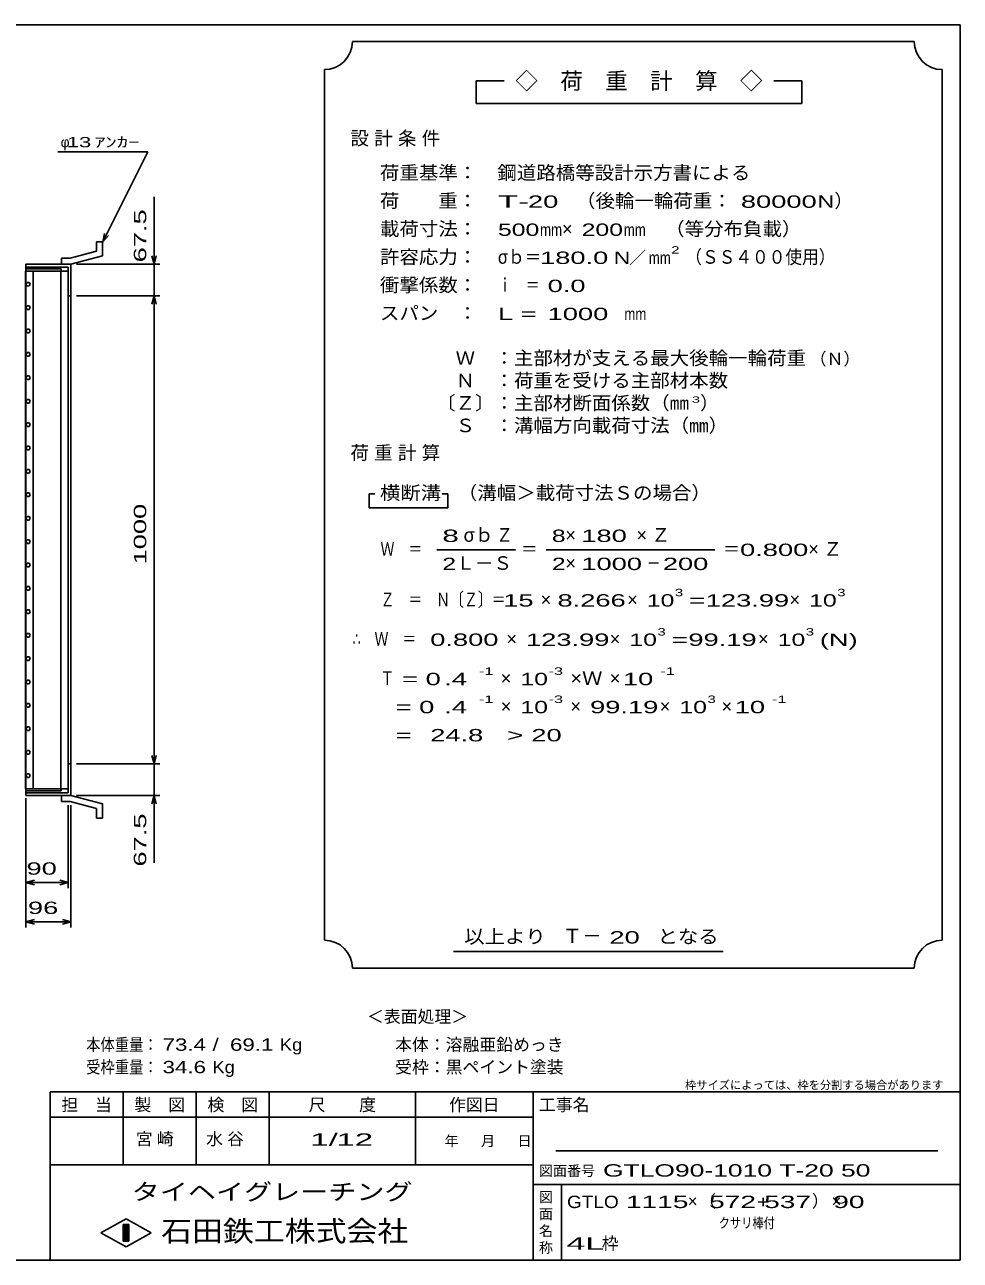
# Model space of a CAD drawing. Units: millimetres, scale not verified. Extents: x -2184 to 2083, y -1539 to 1258.
# Drawn here: x 85 to 2083, y -1382 to 1258 of the extents above; entities that cross this region are included whole.
import ezdxf
from ezdxf.enums import TextEntityAlignment as Align

# ---------------------------------------------------------------- set-up
doc = ezdxf.new("R2010")
doc.units = ezdxf.units.MM
doc.header["$LTSCALE"] = 12
for name, color, linetype, lineweight in [('0_2', 150, 'Continuous', 25), ('16', 3, 'Continuous', 25), ('19', 6, 'Continuous', 25), ('22', 2, 'Continuous', 25)]:
    doc.layers.add(name, color=color, linetype=linetype, lineweight=lineweight)
doc.styles.add('ベクトル', font='')
doc.styles.get('ベクトル').set_extended_font_data('ベクトル')

msp = doc.modelspace()

# ---------------------------------------------------------------- linework, layer by layer
at = {"layer": '0_2'}
for p, q in [((-2068.8, 1258.2), (2083.2, 1258.2)), ((2083.2, 1258.2), (2083.2, -1381.8)), ((2083.2, -1021.8), (139.2, -1021.8)), ((139.2, -1021.8), (139.2, -1381.8)), ((295.2, -1021.8), (295.2, -1177.8)), ((451.2, -1177.8), (451.2, -1021.8)), ((607.2, -1021.8), (607.2, -1177.8)), ((919.2, -1177.8), (919.2, -1021.8)), ((1171.2, -1021.8), (1171.2, -1381.8)), ((1171.2, -1075.8), (139.2, -1075.8)), ((2035.2, -1147.8), (1219.2, -1147.8)), ((139.2, -1177.8), (1171.2, -1177.8)), ((1171.2, -1219.8), (2083.2, -1219.8)), ((1231.2, -1381.8), (1231.2, -1219.8)), ((247.2, -1323), (301.2, -1293)), ((301.2, -1293), (355.2, -1323)), ((295.2, -1305), (307.2, -1305)), ((295.2, -1341), (295.2, -1305)), ((295.2, -1305), (297.6, -1305)), ((297.6, -1305), (297.6, -1341)), ((300, -1341), (300, -1305)), ((300, -1305), (302.4, -1305)), ((302.4, -1305), (302.4, -1341)), ((304.8, -1341), (304.8, -1305)), ((304.8, -1305), (307.2, -1305)), ((307.2, -1305), (307.2, -1341)), ((307.2, -1305), (307.2, -1341)), ((301.2, -1353), (247.2, -1323)), ((307.2, -1341), (295.2, -1341)), ((297.6, -1341), (300, -1341)), ((355.2, -1323), (301.2, -1353)), ((302.4, -1341), (304.8, -1341)), ((2083.2, -1381.8), (-2068.8, -1381.8))]:
    msp.add_line(p, q, dxfattribs=at)
at = {"layer": '16'}
for p, q in [((86.8, -374.2), (86.8, 731.8)), ((86.8, 731.8), (87.5, 731.8)), ((162.5, 736.3), (87.5, 736.3)), ((87.5, 736.3), (87.5, 731.8)), ((87.5, 731.8), (162.5, 731.8)), ((87.5, 731.8), (87.5, -374.2)), ((177.5, 731.8), (87.5, 731.8)), ((103, 731.8), (103, -374.2)), ((162, -374.2), (162, 731.8)), ((162.5, 731.8), (162.5, 736.3)), ((177.5, -374.2), (177.5, 731.8)), ((89.72, 707.68), (87.5, 703.76)), ((87.5, 703.76), (89.78, 699.89)), ((94.22, 707.71), (89.72, 707.68)), ((89.78, 699.89), (94.28, 699.92)), ((96.5, 703.8), (94.22, 707.71)), ((94.28, 699.92), (96.5, 703.84)), ((89.72, 657.68), (87.5, 653.76)), ((87.5, 653.76), (89.78, 649.89)), ((94.22, 657.71), (89.72, 657.68)), ((89.78, 649.89), (94.28, 649.92)), ((96.5, 653.8), (94.22, 657.71)), ((94.28, 649.92), (96.5, 653.84)), ((89.72, 607.68), (87.5, 603.76)), ((94.22, 607.71), (89.72, 607.68)), ((96.5, 603.8), (94.22, 607.71)), ((87.5, 603.76), (89.78, 599.89)), ((89.78, 599.89), (94.28, 599.92)), ((94.28, 599.92), (96.5, 603.84)), ((89.72, 557.68), (87.5, 553.76)), ((94.22, 557.71), (89.72, 557.68)), ((96.5, 553.8), (94.22, 557.71)), ((87.5, 553.76), (89.78, 549.89)), ((89.78, 549.89), (94.28, 549.92)), ((94.28, 549.92), (96.5, 553.84)), ((89.72, 507.68), (87.5, 503.76)), ((87.5, 503.76), (89.78, 499.89)), ((94.22, 507.71), (89.72, 507.68)), ((96.5, 503.8), (94.22, 507.71)), ((94.28, 499.92), (96.5, 503.84)), ((89.78, 499.89), (94.28, 499.92)), ((89.72, 457.68), (87.5, 453.76)), ((87.5, 453.76), (89.78, 449.89)), ((94.22, 457.71), (89.72, 457.68)), ((89.78, 449.89), (94.28, 449.92)), ((96.5, 453.8), (94.22, 457.71)), ((94.28, 449.92), (96.5, 453.84)), ((89.72, 407.68), (87.5, 403.76)), ((87.5, 403.76), (89.78, 399.89)), ((94.22, 407.71), (89.72, 407.68)), ((89.78, 399.89), (94.28, 399.92)), ((96.5, 403.8), (94.22, 407.71)), ((94.28, 399.92), (96.5, 403.84)), ((89.72, 357.68), (87.5, 353.76)), ((87.5, 353.76), (89.78, 349.89)), ((94.22, 357.71), (89.72, 357.68)), ((89.78, 349.89), (94.28, 349.92)), ((96.5, 353.8), (94.22, 357.71)), ((94.28, 349.92), (96.5, 353.84)), ((89.72, 307.68), (87.5, 303.76)), ((87.5, 303.76), (89.78, 299.89)), ((94.22, 307.71), (89.72, 307.68)), ((89.78, 299.89), (94.28, 299.92)), ((96.5, 303.8), (94.22, 307.71)), ((94.28, 299.92), (96.5, 303.84)), ((89.72, 257.68), (87.5, 253.76)), ((87.5, 253.76), (89.78, 249.89)), ((94.22, 257.71), (89.72, 257.68)), ((89.78, 249.89), (94.28, 249.92)), ((96.5, 253.8), (94.22, 257.71)), ((94.28, 249.92), (96.5, 253.84)), ((89.72, 207.68), (87.5, 203.76)), ((87.5, 203.76), (89.78, 199.89)), ((94.22, 207.71), (89.72, 207.68)), ((89.78, 199.89), (94.28, 199.92)), ((96.5, 203.8), (94.22, 207.71)), ((94.28, 199.92), (96.5, 203.84)), ((89.72, 157.68), (87.5, 153.76)), ((87.5, 153.76), (89.78, 149.89)), ((94.22, 157.71), (89.72, 157.68)), ((89.78, 149.89), (94.28, 149.92)), ((96.5, 153.8), (94.22, 157.71)), ((94.28, 149.92), (96.5, 153.84)), ((89.72, 107.68), (87.5, 103.76)), ((94.22, 107.71), (89.72, 107.68)), ((96.5, 103.8), (94.22, 107.71)), ((87.5, 103.76), (89.78, 99.89)), ((89.78, 99.89), (94.28, 99.92)), ((94.28, 99.92), (96.5, 103.84)), ((89.72, 57.68), (87.5, 53.76)), ((87.5, 53.76), (89.78, 49.89)), ((94.22, 57.71), (89.72, 57.68)), ((96.5, 53.8), (94.22, 57.71)), ((94.28, 49.92), (96.5, 53.84)), ((89.78, 49.89), (94.28, 49.92)), ((89.72, 7.68), (87.5, 3.76)), ((87.5, 3.76), (89.78, -0.11)), ((94.22, 7.71), (89.72, 7.68)), ((96.5, 3.8), (94.22, 7.71)), ((94.28, -0.08), (96.5, 3.84)), ((89.78, -0.11), (94.28, -0.08)), ((89.72, -42.32), (87.5, -46.24)), ((87.5, -46.24), (89.78, -50.11)), ((94.22, -42.29), (89.72, -42.32)), ((89.78, -50.11), (94.28, -50.08)), ((96.5, -46.2), (94.22, -42.29)), ((94.28, -50.08), (96.5, -46.16)), ((89.72, -92.32), (87.5, -96.24)), ((87.5, -96.24), (89.78, -100.11)), ((94.22, -92.29), (89.72, -92.32)), ((89.78, -100.11), (94.28, -100.08)), ((96.5, -96.2), (94.22, -92.29)), ((94.28, -100.08), (96.5, -96.16)), ((89.72, -142.32), (87.5, -146.24)), ((87.5, -146.24), (89.78, -150.11)), ((94.22, -142.29), (89.72, -142.32)), ((89.78, -150.11), (94.28, -150.08)), ((96.5, -146.2), (94.22, -142.29)), ((94.28, -150.08), (96.5, -146.16)), ((89.72, -192.32), (87.5, -196.24)), ((87.5, -196.24), (89.78, -200.11)), ((94.22, -192.29), (89.72, -192.32)), ((89.78, -200.11), (94.28, -200.08)), ((96.5, -196.2), (94.22, -192.29)), ((94.28, -200.08), (96.5, -196.16)), ((89.72, -242.32), (87.5, -246.24)), ((87.5, -246.24), (89.78, -250.11)), ((94.22, -242.29), (89.72, -242.32)), ((89.78, -250.11), (94.28, -250.08)), ((96.5, -246.2), (94.22, -242.29)), ((94.28, -250.08), (96.5, -246.16)), ((89.72, -292.32), (87.5, -296.24)), ((87.5, -296.24), (89.78, -300.11)), ((94.22, -292.29), (89.72, -292.32)), ((89.78, -300.11), (94.28, -300.08)), ((96.5, -296.2), (94.22, -292.29)), ((94.28, -300.08), (96.5, -296.16)), ((89.72, -342.32), (87.5, -346.24)), ((94.22, -342.29), (89.72, -342.32)), ((96.5, -346.2), (94.22, -342.29)), ((87.5, -346.24), (89.78, -350.11)), ((89.78, -350.11), (94.28, -350.08)), ((94.28, -350.08), (96.5, -346.16)), ((87.5, -374.2), (86.8, -374.2)), ((87.5, -374.2), (162.5, -374.2)), ((87.5, -378.7), (87.5, -374.2)), ((87.5, -374.2), (177.5, -374.2)), ((162.5, -378.7), (87.5, -378.7)), ((162.5, -374.2), (162.5, -378.7))]:
    msp.add_line(p, q, dxfattribs=at)
at = {"layer": '19'}
for p, q in [((238.11, 794.42), (251.11, 794.42)), ((238.11, 774.4), (238.11, 794.42)), ((251.11, 764.42), (251.11, 794.42)), ((238.11, 774.4), (181.78, 759.31)), ((87.5, 736.3), (87.5, 746.3)), ((87.5, 746.3), (183.5, 746.3)), ((177.5, 740.3), (87.5, 740.3)), ((163.49, 759.31), (181.78, 759.31)), ((163.49, 746.31), (163.49, 759.31)), ((163.5, 746.3), (183.5, 746.3)), ((177.5, -382.7), (177.5, 740.3)), ((183.5, 746.3), (251.11, 764.42)), ((183.5, 746.3), (183.5, -388.7)), ((183.5, 678.8), (177.5, 678.8)), ((183.5, -321.2), (177.5, -321.2)), ((87.5, -388.7), (87.5, -378.7)), ((87.5, -382.7), (177.5, -382.7)), ((183.5, -388.7), (87.5, -388.7)), ((163.49, -401.71), (163.49, -388.71)), ((163.5, -388.7), (183.5, -388.7)), ((251.11, -406.82), (183.5, -388.7)), ((163.49, -401.71), (181.78, -401.71)), ((238.11, -416.8), (181.78, -401.71)), ((238.11, -436.82), (238.11, -416.8)), ((251.11, -436.82), (251.11, -406.82)), ((238.11, -436.82), (251.11, -436.82))]:
    msp.add_line(p, q, dxfattribs=at)
at = {"layer": '22', "color": 4}
for p, q in [((1984.8, 1222.2), (784.8, 1222.2)), ((724.8, 1162.2), (724.8, -697.8)), ((2044.8, -697.8), (2044.8, 1162.2)), ((1108.8, 1138.2), (1048.8, 1138.2)), ((1048.8, 1138.2), (1048.8, 1090.2)), ((1744.8, 1138.2), (1684.8, 1138.2)), ((1744.8, 1090.2), (1744.8, 1138.2)), ((1048.8, 1090.2), (1744.8, 1090.2)), ((155.5, 986.3), (347.5, 986.3)), ((251.5, 794.3), (347.5, 986.3)), ((361.1, 746.3), (361.1, 890.3)), ((251.5, 794.3), (255.1, 811.82)), ((251.5, 794.3), (263.5, 807.5)), ((195.5, 746.3), (373.1, 746.3)), ((361.1, 746.3), (356.3, 764.3)), ((361.1, 746.3), (365.9, 764.3)), ((361.1, 678.8), (361.1, 746.3)), ((195.5, 678.8), (373.1, 678.8)), ((356.3, 660.8), (361.1, 678.8)), ((365.9, 660.8), (361.1, 678.8)), ((361.1, -321.2), (361.1, 678.8)), ((832.8, 256.2), (820.8, 256.2)), ((820.8, 256.2), (820.8, 226.2)), ((988.8, 256.2), (976.8, 256.2)), ((988.8, 226.2), (988.8, 256.2)), ((820.8, 226.2), (988.8, 226.2)), ((964.8, 136.2), (1132.8, 136.2)), ((1198.8, 136.2), (1558.8, 136.2)), ((361.1, -321.2), (356.3, -303.2)), ((361.1, -321.2), (365.9, -303.2)), ((195.5, -321.2), (373.1, -321.2)), ((361.1, -388.7), (361.1, -321.2)), ((87.5, -586.7), (87.5, -394.7)), ((87.5, -670.7), (87.5, -394.7)), ((195.5, -388.7), (373.1, -388.7)), ((356.3, -406.7), (361.1, -388.7)), ((365.9, -406.7), (361.1, -388.7)), ((361.1, -532.7), (361.1, -388.7)), ((177.5, -586.7), (177.5, -409.3)), ((183.5, -670.7), (183.5, -409.3)), ((87.5, -574.7), (105.5, -569.9)), ((105.5, -579.5), (87.5, -574.7)), ((87.5, -574.7), (177.5, -574.7)), ((177.5, -574.7), (159.5, -569.9)), ((159.5, -579.5), (177.5, -574.7)), ((87.5, -658.7), (105.5, -653.9)), ((105.5, -663.5), (87.5, -658.7)), ((87.5, -658.7), (183.5, -658.7)), ((183.5, -658.7), (165.5, -653.9)), ((165.5, -663.5), (183.5, -658.7)), ((1000.8, -721.8), (1576.8, -721.8)), ((784.8, -757.8), (1984.8, -757.8))]:
    msp.add_line(p, q, dxfattribs=at)
for centre, start, end in [((724.8, 1222.2), 270, 0), ((2044.8, 1222.2), 180, 270), ((724.8, -757.8), 0, 90), ((2044.8, -757.8), 90, 180)]:
    msp.add_arc(centre, 60, start, end, dxfattribs=at)

# ---------------------------------------------------------------- texts
at = {"layer": '0_2', "style": 'ベクトル'}
for s, height, p in [('枠サイズによっては、枠を分割する場合があります', 17.6, (1495.2, -1007.4)), ('担\u3000当', 26.39, (163.2, -1049.4)), ('製\u3000図', 26.39, (319.2, -1049.4)), ('検\u3000図', 26.39, (475.2, -1049.4)), ('尺\u3000\u3000度', 26.39, (691.2, -1049.4)), ('作図日', 26.39, (991.2, -1049.4)), ('工事名', 26.39, (1183.2, -1049.4)), ('年', 21.99, (981.6, -1126.8)), ('月', 21.99, (1059.6, -1126.8)), ('日', 21.99, (1137.6, -1126.8)), ('図面番号', 21.99, (1183.2, -1190.4)), ('図', 21.99, (1183.2, -1246.8)), ('面', 21.99, (1183.2, -1282.8)), ('名', 21.99, (1183.2, -1318.8)), ('称', 21.99, (1183.2, -1354.8))]:
    msp.add_text(s, height=height, dxfattribs=at).set_placement(p, align=Align.MIDDLE_LEFT)
at = {"layer": '0_2', "color": 222, "style": 'ベクトル'}
for s, height, width, p in [('タイヘイグレーチング', 35.19, 1.25, (313.2, -1235.4)), ('石田鉄工株式会社', 43.99, 1.1, (376.2, -1319.4))]:
    msp.add_text(s, height=height, dxfattribs=dict(at, width=width)).set_placement(p, align=Align.MIDDLE_LEFT)
at = {"layer": '22', "style": 'ベクトル'}
for s, height, p in [('◇\u3000荷\u3000重\u3000計\u3000算\u3000◇', 35.19, (1132.8, 1138.2)), ('φ', 21.99, (161.5, 1007.3)), ('）', 29.03, (1814.4, 882)), ('×', 29.03, (1232.4, 822)), ('／', 26.39, (1375.8, 760.2)), ('（Ｎ）', 26.39, (1761.6, 544.2)), ('）', 29.03, (1527.6, 450)), ('σｂ', 29.03, (1022.4, 168)), ('×', 29.03, (1239.6, 168)), ('Ｌ－Ｓ', 29.03, (1006.8, 108)), ('×', 29.03, (1239.6, 108)), ('×', 29.03, (1186.8, 30)), ('×', 29.03, (1371.6, 30)), ('×', 29.03, (1718.4, 30)), ('×', 29.03, (1113.6, -54)), ('×', 29.03, (1334.4, -54)), ('×', 29.03, (1651.2, -54)), ('×', 29.03, (1101.6, -138)), ('×', 29.03, (1334.4, -138)), ('×', 29.03, (1101.6, -198)), ('×', 29.03, (1250.4, -198)), ('×', 29.03, (1441.2, -198)), ('×', 29.03, (1573.2, -198)), ('Ｔ－', 30.79, (1233.6, -688.8)), ('＜表面処理＞', 26.39, (816, -861)), ('本体：', 26.39, (876, -921)), ('溶融亜鉛めっき', 26.39, (984, -921)), ('受枠：', 26.39, (876, -969)), ('黒ペイント塗装', 26.39, (984, -969)), ('枠', 26.39, (1317.6, -1345.8))]:
    msp.add_text(s, height=height, dxfattribs=at).set_placement(p, align=Align.MIDDLE_LEFT)
for s, height, width, p in [(' 13 ', 21.99, 1.6, (161.5, 1007.3)), ('ｱﾝｶｰ', 21.99, 1.6, (233.5, 1007.3)), ('荷重基準：\u3000', 29.03, 1.05, (843.6, 942)), ('鋼道路橋等設計示方書による', 29.03, 1.05, (1094.4, 942)), ('荷\u3000\u3000重：\u3000', 29.03, 1.05, (843.6, 882)), ('（後輪一輪荷重：', 29.03, 1.05, (1262.4, 882)), ('T-', 26.39, 2, (1095.6, 880.2)), (' 20 ', 26.39, 1.65, (1143.6, 880.2)), (' 80000', 26.39, 1.65, (1598.4, 880.2)), ('N', 26.39, 1.4, (1778.4, 880.2)), ('載荷寸法：\u3000', 29.03, 1.05, (843.6, 822)), ('500', 26.39, 1.5, (1095.6, 820.2)), ('mm', 26.39, 0.8, (1185.6, 820.2)), ('200', 26.39, 1.5, (1274.4, 820.2)), ('mm', 26.39, 0.8, (1364.4, 820.2)), ('\u3000（等分布負載）', 29.03, 1.05, (1411.2, 822)), ('許容応力：\u3000', 29.03, 1.05, (843.6, 762)), ('σｂ＝', 29.03, 0.9, (1095.6, 762)), ('180.0', 26.39, 1.65, (1185.6, 760.2)), ('N', 26.39, 1.4, (1342.8, 760.2)), ('mm', 26.39, 0.8, (1417.8, 760.2)), ('2', 15.84, 1.5, (1465.8, 777)), ('（ＳＳ４００使用）', 29.03, 0.9, (1495.8, 762)), ('衝撃係数：\u3000', 29.03, 1.05, (843.6, 702)), ('ｉ\u3000＝', 29.03, 0.75, (1095.6, 702)), (' 0.0', 26.39, 1.65, (1185.6, 700.2)), ('スパン\u3000：\u3000', 29.03, 1.05, (843.6, 642)), ('L =', 26.39, 1.65, (1095.6, 640.2)), (' 1000 ', 26.39, 1.65, (1185.6, 640.2)), ('mm', 26.39, 0.8, (1365.6, 640.2)), ('\u3000Ｗ\u3000：主部材が支える最大後輪一輪荷重', 29.03, 1.05, (963.6, 546)), ('\u3000Ｎ\u3000：荷重を受ける主部材本数', 29.03, 1.05, (963.6, 498)), ('〔Ｚ〕：主部材断面係数（㎜', 29.03, 1.05, (963.6, 450)), ('3', 13.2, 1.8, (1509.6, 457.2)), ('\u3000Ｓ\u3000：溝幅方向載荷寸法（㎜）', 29.03, 1.05, (963.6, 402)), ('横断溝', 29.03, 1.1, (843.6, 258)), ('\u3000（溝幅＞載荷寸法Ｓの場合）', 29.03, 1.05, (968.4, 258)), ('8', 26.39, 1.8, (976.8, 166.2)), ('Ｚ', 29.03, 0.9, (1092, 168)), ('8', 26.39, 1.5, (1210.8, 166.2)), (' 180 ', 26.39, 1.65, (1257.6, 166.2)), ('Ｗ\u3000＝', 29.03, 0.75, (844.8, 138)), ('＝', 29.03, 0.9, (1144.8, 138)), ('＝', 29.03, 0.9, (1576.8, 138)), ('0.800', 26.39, 1.65, (1612.8, 136.2)), ('2', 26.39, 1.5, (976.8, 106.2)), ('2', 26.39, 1.5, (1210.8, 106.2)), (' 1000 ', 26.39, 1.65, (1257.6, 106.2)), ('－', 29.03, 0.75, (1413.6, 108)), (' 200 ', 26.39, 1.65, (1431.6, 106.2)), ('3', 15.84, 1.5, (1473.6, 45)), ('3', 15.84, 1.5, (1820.4, 45)), ('Ｚ\u3000＝\u3000Ｎ〔Ｚ〕＝', 29.03, 0.75, (844.8, 30)), (' 15 ', 26.39, 1.65, (1090.8, 28.2)), ('8.266', 26.39, 1.65, (1222.8, 28.2)), ('10', 26.39, 1.5, (1413.6, 28.2)), ('=', 26.39, 1.7, (1503.6, 28.2)), ('123.99', 26.39, 1.65, (1539.6, 28.2)), ('10', 26.39, 1.5, (1760.4, 28.2)), ('∴\u3000Ｗ\u3000＝', 29.03, 0.75, (784.8, -54)), (' 0.800', 26.39, 1.65, (934.8, -55.8)), ('123.99', 26.39, 1.65, (1155.6, -55.8)), ('10', 26.39, 1.5, (1376.4, -55.8)), ('3', 15.84, 1.5, (1436.4, -39)), ('=', 26.39, 1.7, (1466.4, -55.8)), ('99.19', 26.39, 1.65, (1502.4, -55.8)), ('10', 26.39, 1.5, (1693.2, -55.8)), ('3', 15.84, 1.5, (1753.2, -39)), ('(N)', 26.39, 1.65, (1783.2, -55.8)), ('Ｔ', 29.03, 0.75, (844.8, -138)), (' = 0', 26.39, 1.65, (874.8, -139.8)), (' .4 ', 26.39, 1.65, (964.8, -139.8)), ('-1', 15.84, 1.65, (1054.8, -123)), ('10', 26.39, 1.5, (1143.6, -139.8)), ('-3', 15.84, 1.65, (1203.6, -123)), ('×Ｗ', 29.03, 1.1, (1250.4, -138)), (' 10 ', 26.39, 1.65, (1346.4, -139.8)), ('-1', 15.84, 1.65, (1442.4, -123)), ('-1', 15.84, 1.65, (1054.8, -183)), ('-3', 15.84, 1.65, (1203.6, -183)), ('3', 15.84, 1.5, (1543.2, -183)), ('-1', 15.84, 1.65, (1681.2, -183)), ('  = 0', 26.39, 1.65, (844.8, -199.8)), (' .4 ', 26.39, 1.65, (964.8, -199.8)), ('10', 26.39, 1.5, (1143.6, -199.8)), ('99.19', 26.39, 1.65, (1292.4, -199.8)), ('10', 26.39, 1.5, (1483.2, -199.8)), (' 10 ', 26.39, 1.65, (1585.2, -199.8)), ('  =', 26.39, 1.65, (844.8, -259.8)), (' 24.8', 26.39, 1.65, (934.8, -259.8)), ('>', 26.39, 1.7, (1114.8, -259.8)), (' 20 ', 26.39, 1.65, (1150.8, -259.8)), (' 90 ', 26.39, 1.65, (72.5, -544.7)), (' 96 ', 26.39, 1.65, (75.5, -628.7)), ('以上より\u3000', 29.03, 1.1, (1023.6, -690)), (' 20 ', 26.39, 1.65, (1317.6, -691.8)), ('となる', 29.03, 1.1, (1436.4, -690)), ('本体重量：', 26.39, 0.85, (216, -921)), (' 73.4', 26.39, 1.35, (366, -921)), ('/', 26.39, 1.35, (486, -921)), (' 69.1', 26.39, 1.35, (510, -921)), ('Kg', 26.39, 1.1, (630, -921)), ('受枠重量：', 26.39, 0.85, (216, -969)), (' 34.6', 26.39, 1.35, (366, -969)), ('Kg', 26.39, 1.1, (486, -969)), ('1/', 26.39, 2, (694.8, -1123.8)), (' 12 ', 26.39, 2, (730.8, -1123.8)), ('GTLO90-1010 T-20 50', 26.39, 1.6, (1320, -1189.8)), ('GTLO', 26.39, 1.15, (1243.2, -1257)), (' 1115 ', 26.39, 1.7, (1352.4, -1257)), (' 572 ', 26.39, 1.7, (1530, -1257)), ('+', 26.39, 1.3, (1648.8, -1257)), (' 537 ', 26.39, 1.7, (1647.6, -1257)), (' 90 ', 26.39, 1.7, (1795.2, -1257)), ('クサリ棒付', 21.99, 0.8, (1567.2, -1302)), ('4L', 26.39, 2.05, (1242, -1345.8))]:
    msp.add_text(s, height=height, dxfattribs=dict(at, width=width)).set_placement(p, align=Align.MIDDLE_LEFT)
at = {"layer": '22', "style": 'ベクトル', "width": 1.65}
for s, p in [(' 67.5 ', (331.1, 734.3)), (' 1000 ', (331.1, 88.8)), (' 67.5 ', (331.1, -556.7))]:
    msp.add_text(s, height=26.39, rotation=90, dxfattribs=at).set_placement(p, align=Align.MIDDLE_LEFT)
at = {"layer": '22', "attachment_point": 4, "style": 'ベクトル'}
for s, insert, char_height in [('\\T1.28;設計条件', (780.6, 1014), 29.03), ('\\T1.28;荷重計算', (780.6, 342), 29.03), ('\\T1.42;×Ｚ', (1391.4, 168), 29.03), ('\\T1.42;×Ｚ', (1758.6, 138), 29.03), ('\\T1.25;宮崎\u3000', (322.2, -1123.8), 26.39), ('\\T1.25;水谷\u3000', (472.2, -1123.8), 26.39), ('\\T1.17;×（', (1501.2, -1257), 26.39), ('\\T1.17;）×', (1766.4, -1257), 26.39)]:
    msp.add_mtext(s, dxfattribs=dict(at, insert=insert, char_height=char_height))

doc.saveas('drawing.dxf')
